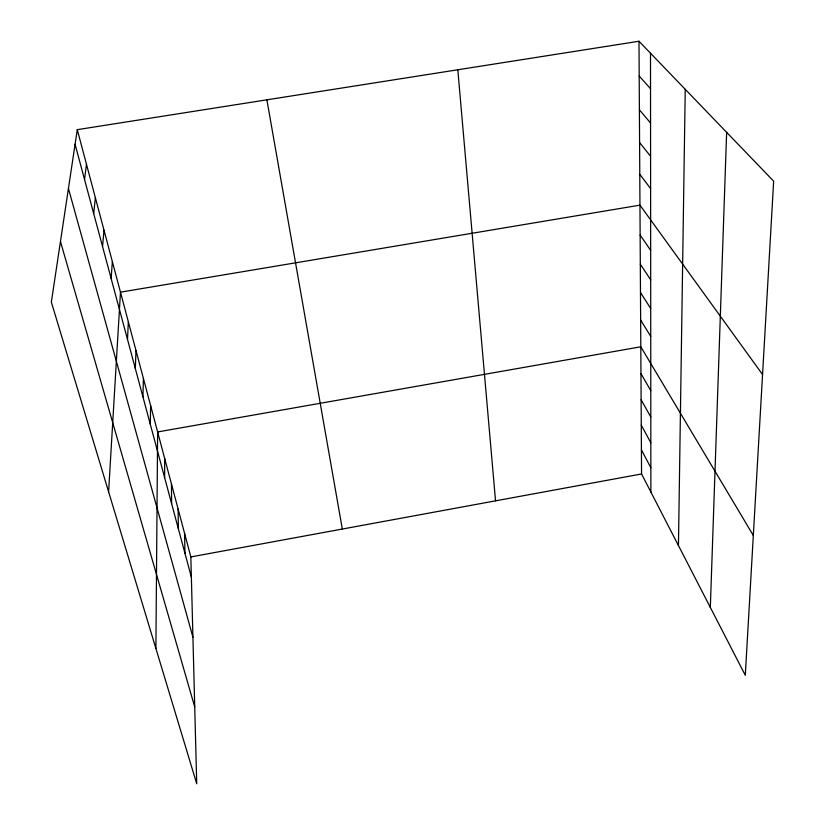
<?xml version="1.0" encoding="UTF-8"?>
<svg xmlns="http://www.w3.org/2000/svg" width="825" height="825" viewBox="0 0 825 825"><rect width="100%" height="100%" fill="white"/><g stroke="black" fill="none" stroke-linecap="round" stroke-linejoin="round"><path stroke-width="1.24" d="M164.649 477.696L164.649 458.37M155.894 648.471L157.627 431.949L640.808 346.799L753.318 535.466M678.449 545.552L685.245 89.317M150.315 424.328L150.614 405.58M142.931 396.866L143.406 378.448M710.325 607.427L726.639 132.33M135.341 368.589L135.981 350.522M127.514 339.457L128.339 321.771M108.601 491.782L120.471 292.163L639.963 205.147L762.558 374.54M111.128 278.458L112.365 261.649M102.547 246.51L104.002 230.185M93.689 213.541L95.38 197.732M84.542 179.479L86.47 164.247M77.282 129.669L51.346 302.094L196.721 783.75L190.843 556.927L77.282 129.669L638.983 41.25L773.654 181.18L745.295 675.293L641.561 473.963L638.983 41.25M190.843 556.927L641.561 473.963M639.189 76.055L650.533 88.667M639.385 109.797L650.564 123.008M639.581 142.529L650.585 156.296M639.777 174.302L650.616 188.585M640.138 235.104L650.667 250.315M640.313 264.206L650.698 279.84M640.478 292.504L650.719 308.519M640.643 320.028L650.739 336.404M640.963 373.632L650.791 390.658M641.118 399.743L650.812 417.058M641.273 425.143L650.832 442.736M641.417 449.883L650.853 467.723M60.462 241.519L194.731 706.984M68.434 188.513L192.926 637.261M75.085 144.292L191.369 577.18M266.887 99.825L342.323 529.042M457.813 69.764L495.536 500.847M184.563 533.29L184.965 553.348M178.107 509.004L178.386 528.846M171.476 484.038L171.61 503.632M650.502 53.223L650.873 492.04"/></g></svg>
